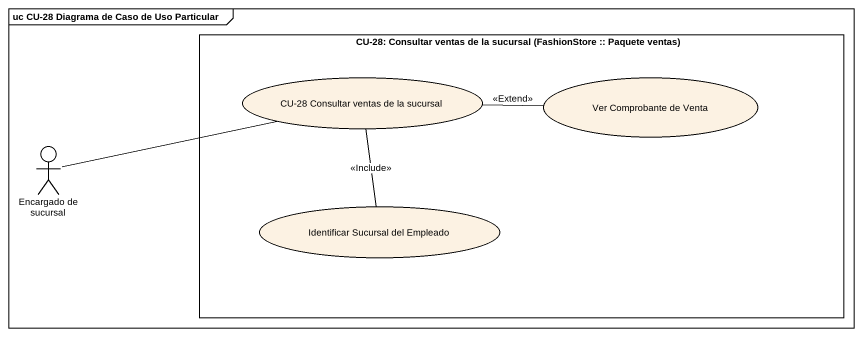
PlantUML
@startuml
mainframe uc CU-28 Diagrama de Caso de Uso Particular
rectangle "CU-28: Consultar ventas de la sucursal (FashionStore :: Paquete ventas)" as CU_28_Consultar_ventas_de {
  usecase "CU-28 Consultar ventas de la sucursal" as CU_28_Consultar_ventas_de_2
  usecase "Ver Comprobante de Venta" as Ver_Comprobante_de_Venta
  usecase "Identificar Sucursal del Empleado" as Identificar_Sucursal_del
}
actor "Encargado de sucursal" as Encargado_de_sucursal
CU_28_Consultar_ventas_de_2 -- Identificar_Sucursal_del : <<Include>>
Ver_Comprobante_de_Venta -left- CU_28_Consultar_ventas_de_2 : <<Extend>>
Encargado_de_sucursal -right- CU_28_Consultar_ventas_de_2
@enduml
